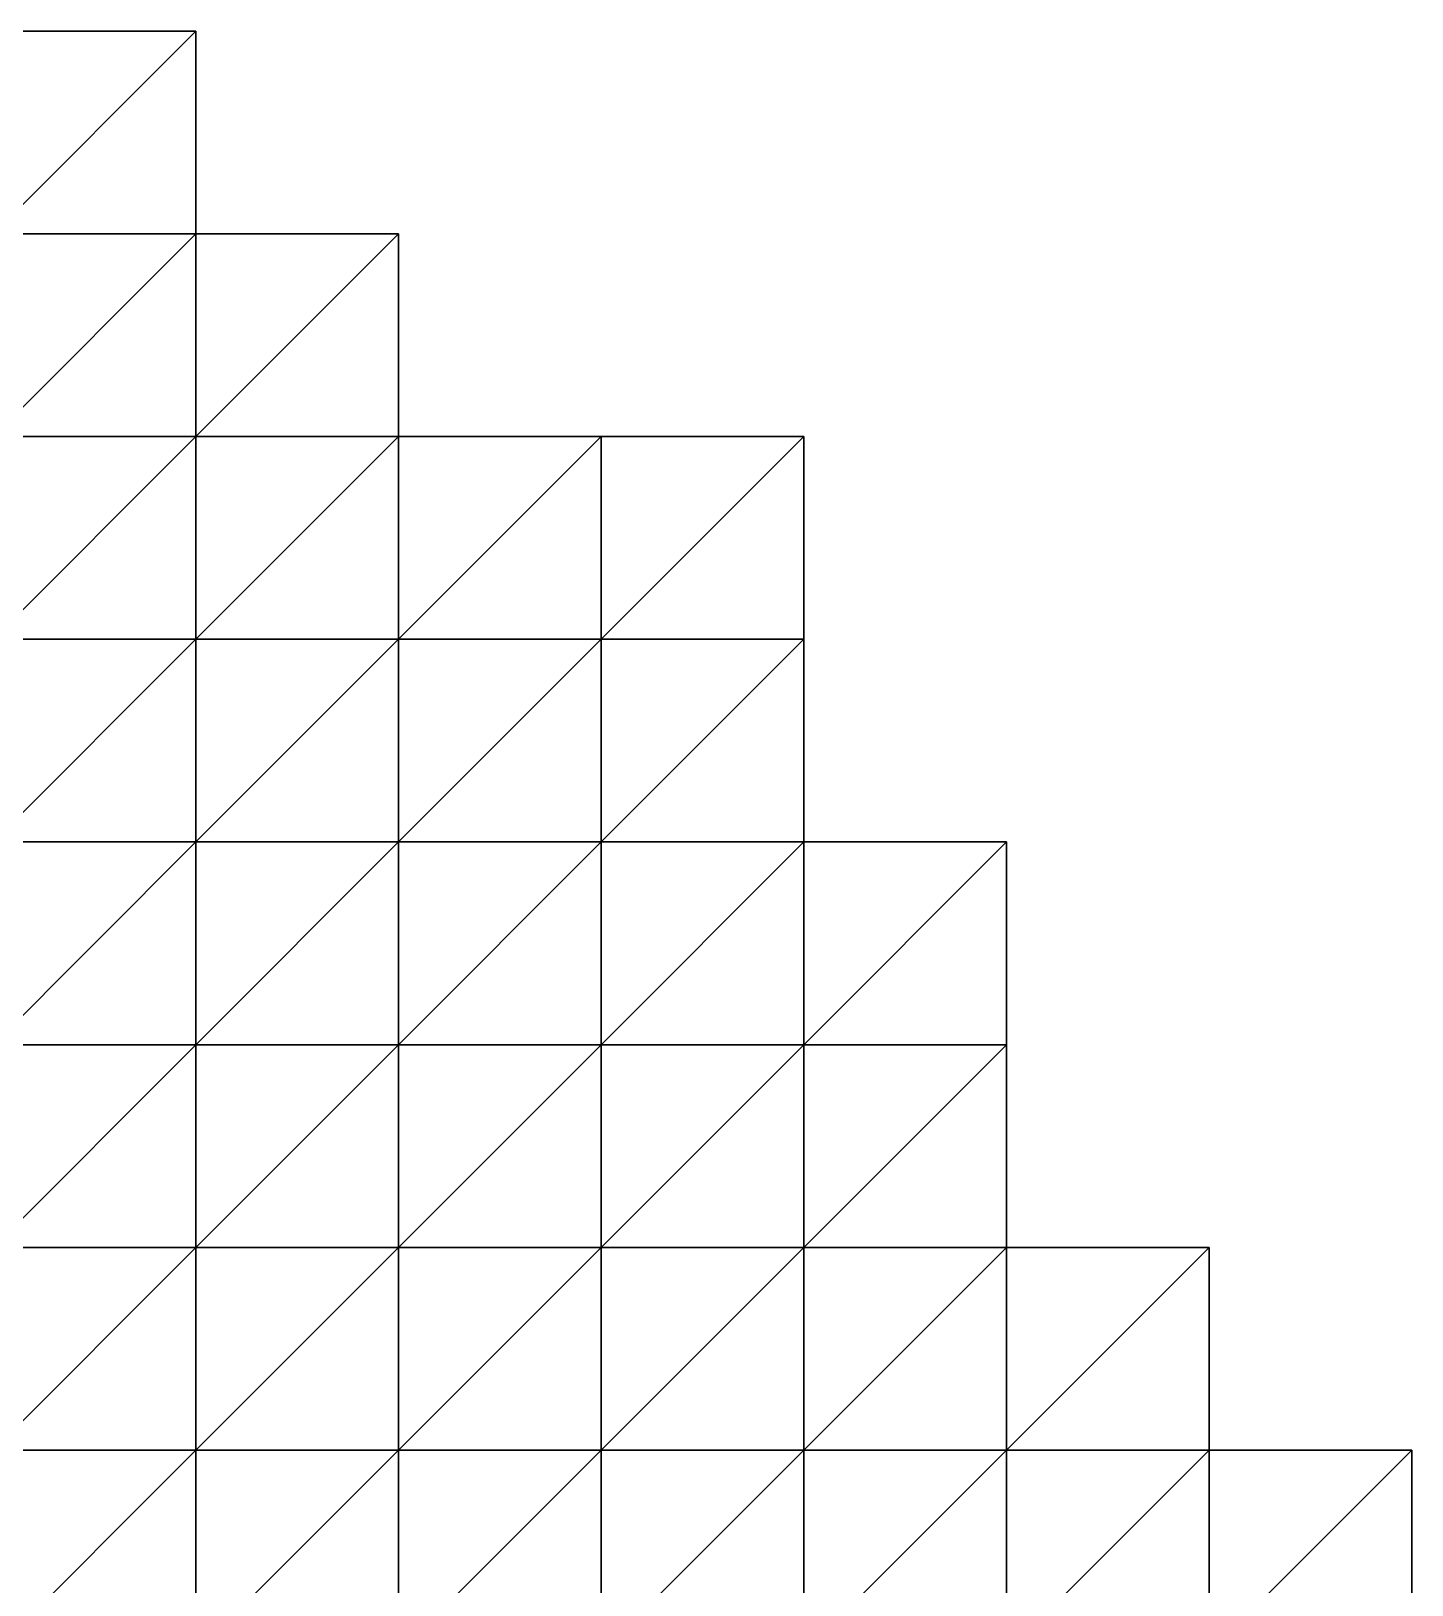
# Model space of a CAD drawing. Extents: x 292020 to 295740, y 4557680 to 4560040.
# Drawn here: x 295323.8 to 295460, y 4559666.7 to 4559820 of the extents above; entities that cross this region are included whole.
import ezdxf

# ---------------------------------------------------------------- set-up
doc = ezdxf.new("R2010")
doc.units = 0
doc.layers.add('RUN201_4_-_RUN201_NODOMAIN5_20X', color=7, linetype='CONTINUOUS')

msp = doc.modelspace()

# ---------------------------------------------------------------- linework, layer by layer
at = {"layer": 'RUN201_4_-_RUN201_NODOMAIN5_20X'}
for points in [[(295320, 4559820, 1860), (295320, 4559800, 1860), (295340, 4559820, 1860)], [(295340, 4559820, 1860), (295320, 4559800, 1860), (295340, 4559800, 1860)], [(295340, 4559820, 1880), (295320, 4559800, 1880), (295320, 4559820, 1880)], [(295340, 4559800, 1880), (295320, 4559800, 1880), (295340, 4559820, 1880)], [(295340, 4559820, 1860), (295320, 4559820, 1880), (295320, 4559820, 1860)], [(295340, 4559820, 1880), (295320, 4559820, 1880), (295340, 4559820, 1860)], [(295340, 4559800, 1860), (295340, 4559800, 1880), (295340, 4559820, 1860)], [(295340, 4559820, 1860), (295340, 4559800, 1880), (295340, 4559820, 1880)], [(295320, 4559800, 1860), (295320, 4559780, 1860), (295340, 4559800, 1860)], [(295340, 4559800, 1860), (295320, 4559780, 1860), (295340, 4559780, 1860)], [(295340, 4559800, 1880), (295320, 4559780, 1880), (295320, 4559800, 1880)], [(295340, 4559780, 1880), (295320, 4559780, 1880), (295340, 4559800, 1880)], [(295340, 4559800, 1860), (295340, 4559780, 1860), (295360, 4559800, 1860)], [(295360, 4559800, 1860), (295340, 4559780, 1860), (295360, 4559780, 1860)], [(295360, 4559800, 1880), (295340, 4559780, 1880), (295340, 4559800, 1880)], [(295360, 4559780, 1880), (295340, 4559780, 1880), (295360, 4559800, 1880)], [(295360, 4559800, 1860), (295340, 4559800, 1880), (295340, 4559800, 1860)], [(295360, 4559800, 1880), (295340, 4559800, 1880), (295360, 4559800, 1860)], [(295360, 4559780, 1860), (295360, 4559780, 1880), (295360, 4559800, 1860)], [(295360, 4559800, 1860), (295360, 4559780, 1880), (295360, 4559800, 1880)], [(295320, 4559780, 1840), (295320, 4559760, 1840), (295340, 4559780, 1840)], [(295340, 4559780, 1840), (295320, 4559760, 1840), (295340, 4559760, 1840)], [(295340, 4559780, 1840), (295320, 4559780, 1860), (295320, 4559780, 1840)], [(295340, 4559780, 1860), (295320, 4559780, 1860), (295340, 4559780, 1840)], [(295340, 4559780, 1900), (295320, 4559760, 1900), (295320, 4559780, 1900)], [(295340, 4559760, 1900), (295320, 4559760, 1900), (295340, 4559780, 1900)], [(295340, 4559780, 1880), (295320, 4559780, 1900), (295320, 4559780, 1880)], [(295340, 4559780, 1900), (295320, 4559780, 1900), (295340, 4559780, 1880)], [(295340, 4559760, 1840), (295340, 4559760, 1860), (295340, 4559780, 1840)], [(295340, 4559780, 1840), (295340, 4559760, 1860), (295340, 4559780, 1860)], [(295340, 4559780, 1860), (295340, 4559760, 1860), (295360, 4559780, 1860)], [(295360, 4559780, 1860), (295340, 4559760, 1860), (295360, 4559760, 1860)], [(295360, 4559780, 1900), (295340, 4559760, 1900), (295340, 4559780, 1900)], [(295360, 4559760, 1900), (295340, 4559760, 1900), (295360, 4559780, 1900)], [(295360, 4559780, 1880), (295340, 4559780, 1900), (295340, 4559780, 1880)], [(295360, 4559780, 1900), (295340, 4559780, 1900), (295360, 4559780, 1880)], [(295360, 4559780, 1860), (295360, 4559760, 1860), (295380, 4559780, 1860)], [(295380, 4559780, 1860), (295360, 4559760, 1860), (295380, 4559760, 1860)], [(295380, 4559780, 1860), (295360, 4559780, 1880), (295360, 4559780, 1860)], [(295380, 4559780, 1880), (295360, 4559780, 1880), (295380, 4559780, 1860)], [(295380, 4559780, 1900), (295360, 4559760, 1900), (295360, 4559780, 1900)], [(295380, 4559760, 1900), (295360, 4559760, 1900), (295380, 4559780, 1900)], [(295380, 4559780, 1880), (295360, 4559780, 1900), (295360, 4559780, 1880)], [(295380, 4559780, 1900), (295360, 4559780, 1900), (295380, 4559780, 1880)], [(295380, 4559760, 1860), (295380, 4559760, 1880), (295380, 4559780, 1860)], [(295380, 4559780, 1860), (295380, 4559760, 1880), (295380, 4559780, 1880)], [(295380, 4559780, 1880), (295380, 4559760, 1880), (295400, 4559780, 1880)], [(295400, 4559780, 1880), (295380, 4559760, 1880), (295400, 4559760, 1880)], [(295400, 4559780, 1900), (295380, 4559760, 1900), (295380, 4559780, 1900)], [(295400, 4559760, 1900), (295380, 4559760, 1900), (295400, 4559780, 1900)], [(295400, 4559780, 1880), (295380, 4559780, 1900), (295380, 4559780, 1880)], [(295400, 4559780, 1900), (295380, 4559780, 1900), (295400, 4559780, 1880)], [(295400, 4559760, 1880), (295400, 4559760, 1900), (295400, 4559780, 1880)], [(295400, 4559780, 1880), (295400, 4559760, 1900), (295400, 4559780, 1900)], [(295320, 4559760, 1820), (295320, 4559740, 1820), (295340, 4559760, 1820)], [(295340, 4559760, 1820), (295320, 4559740, 1820), (295340, 4559740, 1820)], [(295340, 4559760, 1820), (295320, 4559760, 1840), (295320, 4559760, 1820)], [(295340, 4559760, 1840), (295320, 4559760, 1840), (295340, 4559760, 1820)], [(295340, 4559760, 1900), (295320, 4559740, 1900), (295320, 4559760, 1900)], [(295340, 4559740, 1900), (295320, 4559740, 1900), (295340, 4559760, 1900)], [(295340, 4559740, 1820), (295340, 4559740, 1840), (295340, 4559760, 1820)], [(295340, 4559760, 1820), (295340, 4559740, 1840), (295340, 4559760, 1840)], [(295340, 4559760, 1840), (295340, 4559740, 1840), (295360, 4559760, 1840)], [(295360, 4559760, 1840), (295340, 4559740, 1840), (295360, 4559740, 1840)], [(295360, 4559760, 1840), (295340, 4559760, 1860), (295340, 4559760, 1840)], [(295360, 4559760, 1860), (295340, 4559760, 1860), (295360, 4559760, 1840)], [(295360, 4559760, 1900), (295340, 4559740, 1900), (295340, 4559760, 1900)], [(295360, 4559740, 1900), (295340, 4559740, 1900), (295360, 4559760, 1900)], [(295360, 4559740, 1840), (295360, 4559740, 1860), (295360, 4559760, 1840)], [(295360, 4559760, 1840), (295360, 4559740, 1860), (295360, 4559760, 1860)], [(295360, 4559760, 1860), (295360, 4559740, 1860), (295380, 4559760, 1860)], [(295380, 4559760, 1860), (295360, 4559740, 1860), (295380, 4559740, 1860)], [(295380, 4559760, 1900), (295360, 4559740, 1900), (295360, 4559760, 1900)], [(295380, 4559740, 1900), (295360, 4559740, 1900), (295380, 4559760, 1900)], [(295380, 4559740, 1860), (295380, 4559740, 1880), (295380, 4559760, 1860)], [(295380, 4559760, 1860), (295380, 4559740, 1880), (295380, 4559760, 1880)], [(295380, 4559760, 1880), (295380, 4559740, 1880), (295400, 4559760, 1880)], [(295400, 4559760, 1880), (295380, 4559740, 1880), (295400, 4559740, 1880)], [(295400, 4559760, 1900), (295380, 4559740, 1900), (295380, 4559760, 1900)], [(295400, 4559740, 1900), (295380, 4559740, 1900), (295400, 4559760, 1900)], [(295400, 4559740, 1880), (295400, 4559740, 1900), (295400, 4559760, 1880)], [(295400, 4559760, 1880), (295400, 4559740, 1900), (295400, 4559760, 1900)], [(295320, 4559740, 1800), (295320, 4559720, 1800), (295340, 4559740, 1800)], [(295340, 4559740, 1800), (295320, 4559720, 1800), (295340, 4559720, 1800)], [(295340, 4559740, 1800), (295320, 4559740, 1820), (295320, 4559740, 1800)], [(295340, 4559740, 1820), (295320, 4559740, 1820), (295340, 4559740, 1800)], [(295340, 4559740, 1900), (295320, 4559720, 1900), (295320, 4559740, 1900)], [(295340, 4559720, 1900), (295320, 4559720, 1900), (295340, 4559740, 1900)], [(295340, 4559720, 1800), (295340, 4559720, 1820), (295340, 4559740, 1800)], [(295340, 4559740, 1800), (295340, 4559720, 1820), (295340, 4559740, 1820)], [(295340, 4559740, 1820), (295340, 4559720, 1820), (295360, 4559740, 1820)], [(295360, 4559740, 1820), (295340, 4559720, 1820), (295360, 4559720, 1820)], [(295360, 4559740, 1820), (295340, 4559740, 1840), (295340, 4559740, 1820)], [(295360, 4559740, 1840), (295340, 4559740, 1840), (295360, 4559740, 1820)], [(295360, 4559740, 1900), (295340, 4559720, 1900), (295340, 4559740, 1900)], [(295360, 4559720, 1900), (295340, 4559720, 1900), (295360, 4559740, 1900)], [(295360, 4559720, 1820), (295360, 4559720, 1840), (295360, 4559740, 1820)], [(295360, 4559740, 1820), (295360, 4559720, 1840), (295360, 4559740, 1840)], [(295360, 4559740, 1840), (295360, 4559720, 1840), (295380, 4559740, 1840)], [(295380, 4559740, 1840), (295360, 4559720, 1840), (295380, 4559720, 1840)], [(295380, 4559740, 1840), (295360, 4559740, 1860), (295360, 4559740, 1840)], [(295380, 4559740, 1860), (295360, 4559740, 1860), (295380, 4559740, 1840)], [(295380, 4559740, 1900), (295360, 4559720, 1900), (295360, 4559740, 1900)], [(295380, 4559720, 1900), (295360, 4559720, 1900), (295380, 4559740, 1900)], [(295380, 4559720, 1840), (295380, 4559720, 1860), (295380, 4559740, 1840)], [(295380, 4559740, 1840), (295380, 4559720, 1860), (295380, 4559740, 1860)], [(295380, 4559740, 1860), (295380, 4559720, 1860), (295400, 4559740, 1860)], [(295400, 4559740, 1860), (295380, 4559720, 1860), (295400, 4559720, 1860)], [(295400, 4559740, 1860), (295380, 4559740, 1880), (295380, 4559740, 1860)], [(295400, 4559740, 1880), (295380, 4559740, 1880), (295400, 4559740, 1860)], [(295400, 4559740, 1900), (295380, 4559720, 1900), (295380, 4559740, 1900)], [(295400, 4559720, 1900), (295380, 4559720, 1900), (295400, 4559740, 1900)], [(295400, 4559720, 1860), (295400, 4559720, 1880), (295400, 4559740, 1860)], [(295400, 4559740, 1860), (295400, 4559720, 1880), (295400, 4559740, 1880)], [(295400, 4559740, 1880), (295400, 4559720, 1880), (295420, 4559740, 1880)], [(295420, 4559740, 1880), (295400, 4559720, 1880), (295420, 4559720, 1880)], [(295420, 4559740, 1900), (295400, 4559720, 1900), (295400, 4559740, 1900)], [(295420, 4559720, 1900), (295400, 4559720, 1900), (295420, 4559740, 1900)], [(295420, 4559740, 1880), (295400, 4559740, 1900), (295400, 4559740, 1880)], [(295420, 4559740, 1900), (295400, 4559740, 1900), (295420, 4559740, 1880)], [(295420, 4559720, 1880), (295420, 4559720, 1900), (295420, 4559740, 1880)], [(295420, 4559740, 1880), (295420, 4559720, 1900), (295420, 4559740, 1900)], [(295320, 4559720, 1800), (295320, 4559700, 1800), (295340, 4559720, 1800)], [(295340, 4559720, 1800), (295320, 4559700, 1800), (295340, 4559700, 1800)], [(295340, 4559720, 1900), (295320, 4559700, 1900), (295320, 4559720, 1900)], [(295340, 4559700, 1900), (295320, 4559700, 1900), (295340, 4559720, 1900)], [(295340, 4559700, 1800), (295340, 4559700, 1820), (295340, 4559720, 1800)], [(295340, 4559720, 1800), (295340, 4559700, 1820), (295340, 4559720, 1820)], [(295340, 4559720, 1820), (295340, 4559700, 1820), (295360, 4559720, 1820)], [(295360, 4559720, 1820), (295340, 4559700, 1820), (295360, 4559700, 1820)], [(295360, 4559720, 1900), (295340, 4559700, 1900), (295340, 4559720, 1900)], [(295360, 4559700, 1900), (295340, 4559700, 1900), (295360, 4559720, 1900)], [(295360, 4559700, 1820), (295360, 4559700, 1840), (295360, 4559720, 1820)], [(295360, 4559720, 1820), (295360, 4559700, 1840), (295360, 4559720, 1840)], [(295360, 4559720, 1840), (295360, 4559700, 1840), (295380, 4559720, 1840)], [(295380, 4559720, 1840), (295360, 4559700, 1840), (295380, 4559700, 1840)], [(295380, 4559720, 1900), (295360, 4559700, 1900), (295360, 4559720, 1900)], [(295380, 4559700, 1900), (295360, 4559700, 1900), (295380, 4559720, 1900)], [(295380, 4559700, 1840), (295380, 4559700, 1860), (295380, 4559720, 1840)], [(295380, 4559720, 1840), (295380, 4559700, 1860), (295380, 4559720, 1860)], [(295380, 4559720, 1860), (295380, 4559700, 1860), (295400, 4559720, 1860)], [(295400, 4559720, 1860), (295380, 4559700, 1860), (295400, 4559700, 1860)], [(295400, 4559720, 1900), (295380, 4559700, 1900), (295380, 4559720, 1900)], [(295400, 4559700, 1900), (295380, 4559700, 1900), (295400, 4559720, 1900)], [(295400, 4559700, 1860), (295400, 4559700, 1880), (295400, 4559720, 1860)], [(295400, 4559720, 1860), (295400, 4559700, 1880), (295400, 4559720, 1880)], [(295400, 4559720, 1880), (295400, 4559700, 1880), (295420, 4559720, 1880)], [(295420, 4559720, 1880), (295400, 4559700, 1880), (295420, 4559700, 1880)], [(295420, 4559720, 1900), (295400, 4559700, 1900), (295400, 4559720, 1900)], [(295420, 4559700, 1900), (295400, 4559700, 1900), (295420, 4559720, 1900)], [(295420, 4559700, 1880), (295420, 4559700, 1900), (295420, 4559720, 1880)], [(295420, 4559720, 1880), (295420, 4559700, 1900), (295420, 4559720, 1900)], [(295320, 4559700, 1800), (295320, 4559700, 1820), (295340, 4559700, 1800)], [(295340, 4559700, 1800), (295320, 4559700, 1820), (295340, 4559700, 1820)], [(295320, 4559700, 1820), (295320, 4559680, 1820), (295340, 4559700, 1820)], [(295340, 4559700, 1820), (295320, 4559680, 1820), (295340, 4559680, 1820)], [(295340, 4559700, 1900), (295320, 4559680, 1900), (295320, 4559700, 1900)], [(295340, 4559680, 1900), (295320, 4559680, 1900), (295340, 4559700, 1900)], [(295340, 4559700, 1820), (295340, 4559680, 1820), (295360, 4559700, 1820)], [(295360, 4559700, 1820), (295340, 4559680, 1820), (295360, 4559680, 1820)], [(295360, 4559700, 1900), (295340, 4559680, 1900), (295340, 4559700, 1900)], [(295360, 4559680, 1900), (295340, 4559680, 1900), (295360, 4559700, 1900)], [(295360, 4559700, 1820), (295360, 4559680, 1820), (295380, 4559700, 1820)], [(295380, 4559700, 1820), (295360, 4559680, 1820), (295380, 4559680, 1820)], [(295380, 4559700, 1820), (295360, 4559700, 1840), (295360, 4559700, 1820)], [(295380, 4559700, 1840), (295360, 4559700, 1840), (295380, 4559700, 1820)], [(295380, 4559700, 1900), (295360, 4559680, 1900), (295360, 4559700, 1900)], [(295380, 4559680, 1900), (295360, 4559680, 1900), (295380, 4559700, 1900)], [(295380, 4559680, 1820), (295380, 4559680, 1840), (295380, 4559700, 1820)], [(295380, 4559700, 1820), (295380, 4559680, 1840), (295380, 4559700, 1840)], [(295380, 4559700, 1840), (295380, 4559680, 1840), (295400, 4559700, 1840)], [(295400, 4559700, 1840), (295380, 4559680, 1840), (295400, 4559680, 1840)], [(295400, 4559700, 1840), (295380, 4559700, 1860), (295380, 4559700, 1840)], [(295400, 4559700, 1860), (295380, 4559700, 1860), (295400, 4559700, 1840)], [(295400, 4559700, 1900), (295380, 4559680, 1900), (295380, 4559700, 1900)], [(295400, 4559680, 1900), (295380, 4559680, 1900), (295400, 4559700, 1900)], [(295400, 4559680, 1840), (295400, 4559680, 1860), (295400, 4559700, 1840)], [(295400, 4559700, 1840), (295400, 4559680, 1860), (295400, 4559700, 1860)], [(295400, 4559700, 1860), (295400, 4559680, 1860), (295420, 4559700, 1860)], [(295420, 4559700, 1860), (295400, 4559680, 1860), (295420, 4559680, 1860)], [(295420, 4559700, 1860), (295400, 4559700, 1880), (295400, 4559700, 1860)], [(295420, 4559700, 1880), (295400, 4559700, 1880), (295420, 4559700, 1860)], [(295420, 4559700, 1900), (295400, 4559680, 1900), (295400, 4559700, 1900)], [(295420, 4559680, 1900), (295400, 4559680, 1900), (295420, 4559700, 1900)], [(295420, 4559680, 1860), (295420, 4559680, 1880), (295420, 4559700, 1860)], [(295420, 4559700, 1860), (295420, 4559680, 1880), (295420, 4559700, 1880)], [(295420, 4559700, 1880), (295420, 4559680, 1880), (295440, 4559700, 1880)], [(295440, 4559700, 1880), (295420, 4559680, 1880), (295440, 4559680, 1880)], [(295440, 4559700, 1900), (295420, 4559680, 1900), (295420, 4559700, 1900)], [(295440, 4559680, 1900), (295420, 4559680, 1900), (295440, 4559700, 1900)], [(295440, 4559700, 1880), (295420, 4559700, 1900), (295420, 4559700, 1880)], [(295440, 4559700, 1900), (295420, 4559700, 1900), (295440, 4559700, 1880)], [(295440, 4559680, 1880), (295440, 4559680, 1900), (295440, 4559700, 1880)], [(295440, 4559700, 1880), (295440, 4559680, 1900), (295440, 4559700, 1900)], [(295320, 4559680, 1820), (295320, 4559660, 1820), (295340, 4559680, 1820)], [(295340, 4559680, 1820), (295320, 4559660, 1820), (295340, 4559660, 1820)], [(295340, 4559680, 1900), (295320, 4559660, 1900), (295320, 4559680, 1900)], [(295340, 4559660, 1900), (295320, 4559660, 1900), (295340, 4559680, 1900)], [(295340, 4559680, 1820), (295340, 4559660, 1820), (295360, 4559680, 1820)], [(295360, 4559680, 1820), (295340, 4559660, 1820), (295360, 4559660, 1820)], [(295360, 4559680, 1900), (295340, 4559660, 1900), (295340, 4559680, 1900)], [(295360, 4559660, 1900), (295340, 4559660, 1900), (295360, 4559680, 1900)], [(295360, 4559680, 1820), (295360, 4559660, 1820), (295380, 4559680, 1820)], [(295380, 4559680, 1820), (295360, 4559660, 1820), (295380, 4559660, 1820)], [(295380, 4559680, 1900), (295360, 4559660, 1900), (295360, 4559680, 1900)], [(295380, 4559660, 1900), (295360, 4559660, 1900), (295380, 4559680, 1900)], [(295380, 4559660, 1820), (295380, 4559660, 1840), (295380, 4559680, 1820)], [(295380, 4559680, 1820), (295380, 4559660, 1840), (295380, 4559680, 1840)], [(295380, 4559680, 1840), (295380, 4559660, 1840), (295400, 4559680, 1840)], [(295400, 4559680, 1840), (295380, 4559660, 1840), (295400, 4559660, 1840)], [(295400, 4559680, 1900), (295380, 4559660, 1900), (295380, 4559680, 1900)], [(295400, 4559660, 1900), (295380, 4559660, 1900), (295400, 4559680, 1900)], [(295400, 4559660, 1840), (295400, 4559660, 1860), (295400, 4559680, 1840)], [(295400, 4559680, 1840), (295400, 4559660, 1860), (295400, 4559680, 1860)], [(295400, 4559680, 1860), (295400, 4559660, 1860), (295420, 4559680, 1860)], [(295420, 4559680, 1860), (295400, 4559660, 1860), (295420, 4559660, 1860)], [(295420, 4559680, 1900), (295400, 4559660, 1900), (295400, 4559680, 1900)], [(295420, 4559660, 1900), (295400, 4559660, 1900), (295420, 4559680, 1900)], [(295420, 4559660, 1860), (295420, 4559660, 1880), (295420, 4559680, 1860)], [(295420, 4559680, 1860), (295420, 4559660, 1880), (295420, 4559680, 1880)], [(295420, 4559680, 1880), (295420, 4559660, 1880), (295440, 4559680, 1880)], [(295440, 4559680, 1880), (295420, 4559660, 1880), (295440, 4559660, 1880)], [(295440, 4559680, 1900), (295420, 4559660, 1900), (295420, 4559680, 1900)], [(295440, 4559660, 1900), (295420, 4559660, 1900), (295440, 4559680, 1900)], [(295440, 4559680, 1880), (295440, 4559660, 1880), (295460, 4559680, 1880)], [(295460, 4559680, 1880), (295440, 4559660, 1880), (295460, 4559660, 1880)], [(295460, 4559680, 1900), (295440, 4559660, 1900), (295440, 4559680, 1900)], [(295460, 4559660, 1900), (295440, 4559660, 1900), (295460, 4559680, 1900)], [(295460, 4559680, 1880), (295440, 4559680, 1900), (295440, 4559680, 1880)], [(295460, 4559680, 1900), (295440, 4559680, 1900), (295460, 4559680, 1880)], [(295460, 4559660, 1880), (295460, 4559660, 1900), (295460, 4559680, 1880)], [(295460, 4559680, 1880), (295460, 4559660, 1900), (295460, 4559680, 1900)]]:
    msp.add_3dface(points, dxfattribs=at)

doc.saveas('drawing.dxf')
